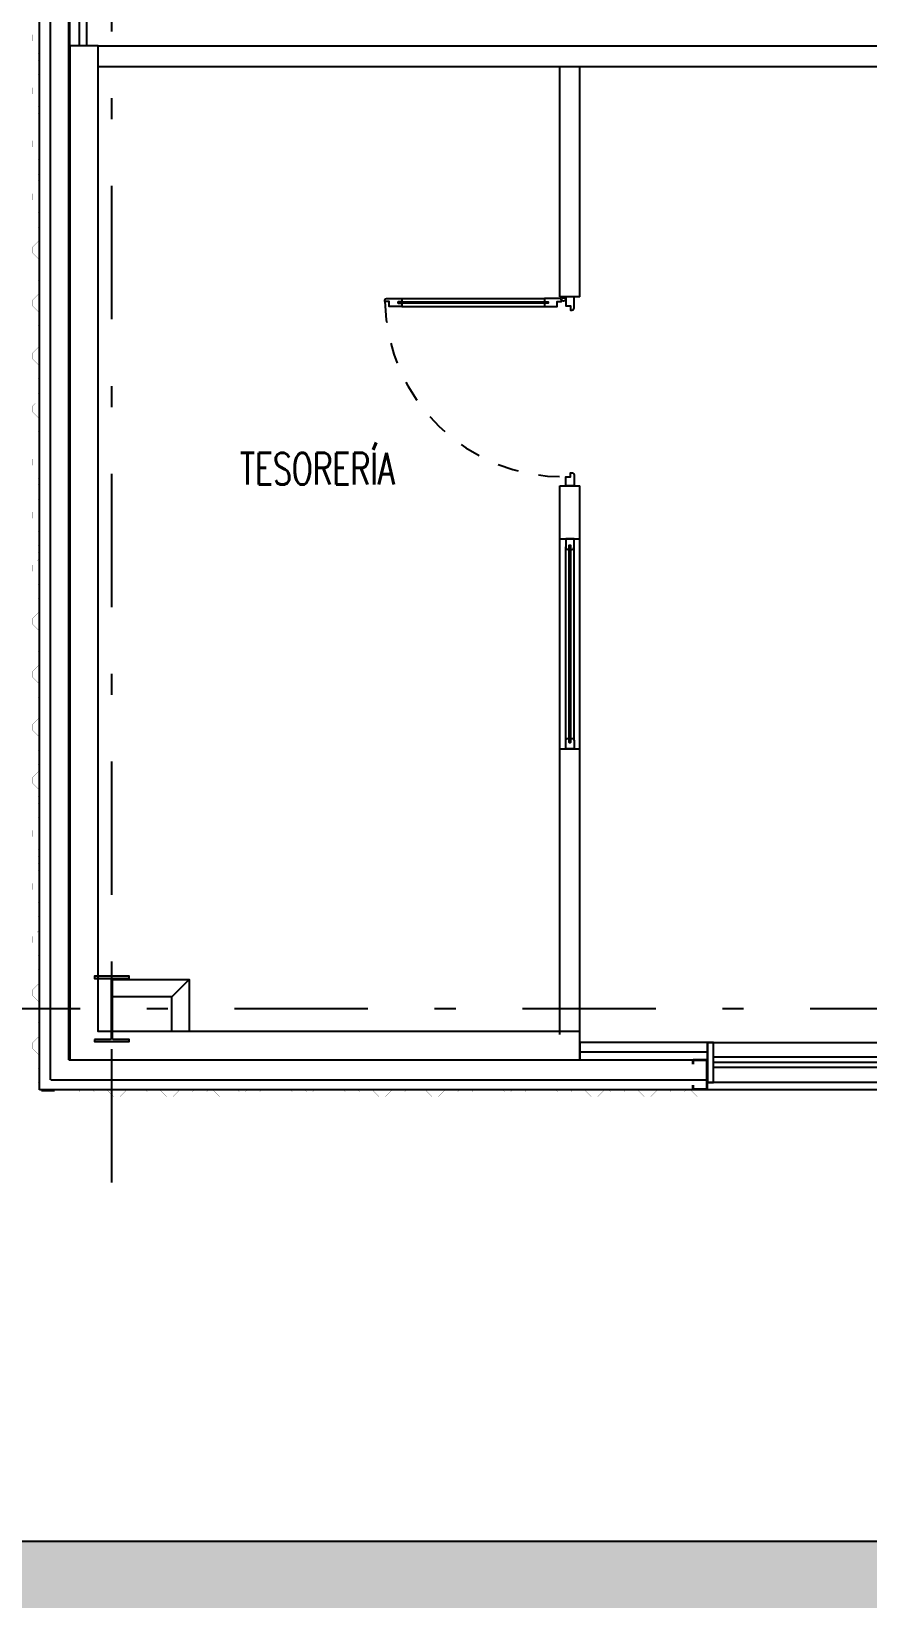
# Model space of a CAD drawing. Header units: millimetres. Extents: x -579 to 213, y -67 to 509.
# Drawn here: x -53.43 to -49.45, y -2.81 to 4.65 of the extents above; entities that cross this region are included whole.
import ezdxf
from ezdxf.enums import TextEntityAlignment as Align
from ezdxf.xclip import XClip

# ---------------------------------------------------------------- set-up
doc = ezdxf.new("R2010")
doc.units = ezdxf.units.MM
doc.header["$LTSCALE"] = 0.1
doc.linetypes.add('X REF - ANELO INST bind$0$X REF - ANELO$0$DASHDOT2', pattern=[12.7, 6.35, -3.175, 0, -3.175])
doc.linetypes.add('X REF - ANELO INST bind$0$X REF - ANELO$0$DASHED2', pattern=[0.375, 0.25, -0.125])
for name, color, linetype in [('X REF - ANELO INST bind$0$X REF - ANELO EXT$0$A-CORDONES', 8, 'Continuous'), ('X REF - ANELO INST bind$0$X REF - ANELO EXT$0$A-GRANZA', 8, 'Continuous'), ('X REF - ANELO INST bind$0$X REF - ANELO$0$A-CHAPA TRAPEZOIDAL', 8, 'Continuous'), ('X REF - ANELO INST bind$0$X REF - ANELO$0$A-LADRILLO HUECO 12', 7, 'Continuous'), ('X REF - ANELO INST bind$0$X REF - ANELO$0$A-TABIQUE PRY', 7, 'Continuous'), ('X REF - ANELO INST bind$0$X REF - ANELO$0$A-VISTAS', 8, 'Continuous'), ('X REF - ANELO INST bind$0$X REF - ANELO$0$C-ALUMINIO', 8, 'Continuous'), ('X REF - ANELO INST bind$0$X REF - ANELO$0$MET-COLUMNA METALICA', 7, 'Continuous'), ('X REF - ANELO INST bind$0$X REF - ANELO$0$MET-CORREAS DE CV', 7, 'Continuous'), ('X REF - ANELO INST bind$0$X REF - ANELO$0$MET-EJE CABRIADAS', 8, 'X REF - ANELO INST bind$0$X REF - ANELO$0$DASHDOT2'), ('X REF - ANELO INST bind$0$X REF - ANELO$0$MET-LANA VIDRIO', 8, 'Continuous'), ('X REF - ANELO INST bind$0$X REF - ANELO$0$R-NOMBRE LOCAL', 7, 'Continuous')]:
    doc.layers.add(name, color=color, linetype=linetype)
doc.styles.add('X REF - ANELO INST bind$0$X REF - ANELO$0$VAUX', font='romans.shx', dxfattribs={"width": 0.85})
doc.linetypes.add('X REF - ANELO INST bind$0$X REF - ANELO$0$REFERENCIAL CORTE TRANSVERSAL WM$0$BATTING', pattern='A,0.00254,-2.54,[134,ltypeshp.shx,S=2.54,R=0,X=-2.54,Y=0],-5.08,[134,ltypeshp.shx,S=2.54,R=180,X=2.54,Y=0],-2.54', length=10.16254)

# ---------------------------------------------------------------- blocks, each defined once
blk = doc.blocks.new('X REF - ANELO INST bind$0$X REF - ANELO$0$CMETP')
at = {"layer": 'X REF - ANELO INST bind$0$X REF - ANELO$0$MET-COLUMNA METALICA'}
blk.add_hatch(color=256, dxfattribs=at).paths.add_polyline_path([(-0.0825, 0), (-0.0825, 0.0097), (-0.0073, 0.0097, 0.414214), (-0.0029, 0.0141), (-0.0029, 0.2958, 0.414214), (-0.0073, 0.3002), (-0.0825, 0.3002), (-0.0825, 0.31), (0.0825, 0.31), (0.0825, 0.3002), (0.0073, 0.3002, 0.414214), (0.0029, 0.2958), (0.0029, 0.0141, 0.414214), (0.0073, 0.0097), (0.0825, 0.0097), (0.0825, 0)])
blk.add_lwpolyline([(0.0825, 0.3002), (0.0825, 0.31), (-0.0825, 0.31), (-0.0825, 0.3002), (-0.0073, 0.3002, -0.414214), (-0.0029, 0.2958), (-0.0029, 0.0141, -0.414214), (-0.0073, 0.0097), (-0.0825, 0.0097), (-0.0825, 0), (0.0825, 0), (0.0825, 0.0097), (0.0073, 0.0097, -0.414214), (0.0029, 0.0141), (0.0029, 0.2958, -0.414214), (0.0073, 0.3002)], format="xyb", close=True, dxfattribs=at)
blk = doc.blocks.new('X REF - ANELO INST bind$0$X REF - ANELO EXT')
at = {"layer": 'X REF - ANELO INST bind$0$X REF - ANELO EXT$0$A-GRANZA'}
h = blk.add_hatch(dxfattribs=at)
h.set_pattern_fill('AR-CONC', color=256, scale=0.005)
h.paths.add_polyline_path([(-41.9489, -3.4173), (-41.9489, -4.0173), (-42.5489, -4.0173), (-42.5489, -3.4173)])
h.paths.add_polyline_path([(-56.044, -4.0173), (-56.644, -4.0173), (-56.644, -3.4173), (-56.044, -3.4173)])
h.paths.add_polyline_path([(-53.3284, 35.8599), (-53.3284, 32.3713), (-57.0987, 32.3713), (-57.0987, 17.3824), (-55.5284, 17.3824), (-55.5284, -2.5346), (-39.9626, -2.5346), (-39.9625, -5.8465), (-58.1316, -5.8465), (-58.1316, 35.8599)])
h.paths.add_polyline_path([(-56.044, 15.4812), (-56.644, 15.4812), (-56.644, 16.0812), (-56.044, 16.0812)])
at = {"layer": 'X REF - ANELO INST bind$0$X REF - ANELO EXT$0$A-CORDONES'}
blk.add_lwpolyline([(-55.5284, 17.3824), (-55.5284, -2.5346), (-39.9626, -2.5346)], dxfattribs=at)
blk = doc.blocks.new('X REF - ANELO INST bind$0$X REF - ANELO$0$N Local')
at = {"layer": 'X REF - ANELO INST bind$0$X REF - ANELO$0$R-NOMBRE LOCAL', "lineweight": 0, "style": 'X REF - ANELO INST bind$0$X REF - ANELO$0$VAUX', "width": 0.85}
for p in [(6337.5718, -934.4549), (6337.5718, -934.7149)]:
    blk.add_attdef('NOMBRE', text='', height=0.1823, dxfattribs=at).set_placement(p, align=Align.CENTER)
blk = doc.blocks.new('X REF - ANELO INST bind$0$X REF - ANELO$0$carp alum 060 1')
at = {"layer": 'X REF - ANELO INST bind$0$X REF - ANELO$0$C-ALUMINIO'}
for points in [[(0, 0), (-0.19, 0), (-0.19, -1), (0, -1)], [(-0.19, 0), (0, 0), (0, -0.03), (-0.19, -0.03)]]:
    blk.add_lwpolyline(points, close=True, dxfattribs=at)
for points in [[(-0.19, -0.03), (-0.19, 0)], [(-0.12, -0.03), (-0.12, -0.97)], [(-0.095, -0.03), (-0.095, -0.97)], [(-0.07, -0.03), (-0.07, -0.97)]]:
    blk.add_lwpolyline(points, dxfattribs=at)
at = {"layer": 'X REF - ANELO INST bind$0$X REF - ANELO$0$C-ALUMINIO', "elevation": 0.0129}
blk.add_lwpolyline([(-0.19, -0.97), (0, -0.97), (0, -1), (-0.19, -1)], close=True, dxfattribs=at)
blk = doc.blocks.new('X REF - ANELO INST bind$0$X REF - ANELO$0$PA 0.90')
at = {"layer": 'X REF - ANELO INST bind$0$X REF - ANELO$0$C-ALUMINIO', "color": 8}
for p, q in [((-51.6647, 3.3823), (-50.9852, 3.3823)), ((-51.6647, 3.3443), (-50.9852, 3.3443))]:
    blk.add_line(p, q, dxfattribs=at)
at = {"layer": 'X REF - ANELO INST bind$0$X REF - ANELO$0$C-ALUMINIO'}
for points in [[(-51.7247, 3.3673), (-51.7447, 3.3673), (-51.7447, 3.3745, -0.387306), (-51.7376, 3.3823), (-51.6647, 3.3823), (-51.6647, 3.3663), (-51.6822, 3.3663), (-51.6822, 3.3603), (-51.6647, 3.3603), (-51.6647, 3.3443), (-51.7247, 3.3443), (-51.7247, 3.3673), (-51.7447, 3.3673)], [(-50.9252, 3.3673), (-50.9052, 3.3673), (-50.9052, 3.3745, 0.387306), (-50.9123, 3.3823), (-50.9852, 3.3823), (-50.9852, 3.3663), (-50.9677, 3.3663), (-50.9677, 3.3603), (-50.9852, 3.3603), (-50.9852, 3.3443), (-50.9252, 3.3443), (-50.9252, 3.3673), (-50.9052, 3.3673)], [(-50.8847, 3.3899), (-50.8847, 3.3468, 0.502809), (-50.8847, 3.3468), (-50.8847, 3.3468), (-50.8847, 3.3468), (-50.8617, 3.3468), (-50.8617, 3.3271), (-50.8551, 3.3271, 0.418366), (-50.8447, 3.3376), (-50.8447, 3.3899), (-50.8847, 3.3899)], [(-50.8847, 2.4899), (-50.8847, 2.533, -0.502809), (-50.8847, 2.533), (-50.8847, 2.533), (-50.8847, 2.533), (-50.8617, 2.533), (-50.8617, 2.5526), (-50.8551, 2.5526, -0.418366), (-50.8447, 2.5422), (-50.8447, 2.4899), (-50.8847, 2.4899)]]:
    blk.add_lwpolyline(points, format="xyb", dxfattribs=at)
blk.add_lwpolyline([(-51.6822, 3.3603), (-51.6822, 3.3663), (-50.9677, 3.3663), (-50.9677, 3.3603)], close=True, dxfattribs=at)
blk.add_circle((-50.8947, 3.3773, 0.0003), 0.00857, dxfattribs=at)
at = {"layer": 'X REF - ANELO INST bind$0$X REF - ANELO$0$C-ALUMINIO', "color": 8, "linetype": 'X REF - ANELO INST bind$0$X REF - ANELO$0$DASHED2'}
blk.add_arc((-50.8946, 3.3831, -0.0003), 0.8502, 181.06381, 270.66924, dxfattribs=at)
blk = doc.blocks.new('X REF - ANELO INST bind$0$X REF - ANELO')
at = {"layer": 'X REF - ANELO INST bind$0$X REF - ANELO$0$A-CHAPA TRAPEZOIDAL'}
for points in [[(-53.3922, 4.1611, 0.0006, 0.0006, 0), (-53.3922, 4.1911, 0.0006, 0.0006, 0), (-53.3962, 4.1951, 0.0006, 0.0006, 0), (-53.3962, 4.2257, 0.0006, 0.0006, 0), (-53.3922, 4.2297, 0.0006, 0.0006, 0), (-53.3922, 4.2597, 0.0006, 0.0006, 0), (-53.3962, 4.2637, 0.0006, 0.0006, 0), (-53.3962, 4.2937, 0.0006, 0.0006, 0), (-53.3922, 4.2977, 0.0006, 0.0006, 0), (-53.3922, 4.3277, 0.0006, 0.0006, 0), (-53.4205, 4.356, 0.0006, 0.0006, 0), (-53.4205, 4.386, 0.0006, 0.0006, 0), (-53.3922, 4.4142, 0.0006, 0.0006, 0), (-53.3922, 4.4442, 0.0006, 0.0006, 0), (-53.3962, 4.4482, 0.0006, 0.0006, 0), (-53.3962, 4.4782, 0.0006, 0.0006, 0), (-53.3922, 4.4822, 0.0006, 0.0006, 0), (-53.3922, 4.5122, 0.0006, 0.0006, 0), (-53.3962, 4.5162, 0.0006, 0.0006, 0), (-53.3962, 4.5462, 0.0006, 0.0006, 0), (-53.3922, 4.5502, 0.0006, 0.0006, 0), (-53.3922, 4.5802, 0.0006, 0.0006, 0), (-53.4205, 4.6085, 0.0006, 0.0006, 0), (-53.4205, 4.6385, 0.0006, 0.0006, 0), (-53.3922, 4.6668, 0.0006, 0.0006, 0)], [(-53.3922, 2.6457, 0.0006, 0.0006, 0), (-53.3922, 2.6757, 0.0006, 0.0006, 0), (-53.3962, 2.6797, 0.0006, 0.0006, 0), (-53.3962, 2.7103, 0.0006, 0.0006, 0), (-53.3922, 2.7143, 0.0006, 0.0006, 0), (-53.3922, 2.7443, 0.0006, 0.0006, 0), (-53.3962, 2.7483, 0.0006, 0.0006, 0), (-53.3962, 2.7783, 0.0006, 0.0006, 0), (-53.3922, 2.7823, 0.0006, 0.0006, 0), (-53.3922, 2.8123, 0.0006, 0.0006, 0), (-53.4205, 2.8406, 0.0006, 0.0006, 0), (-53.4205, 2.8706, 0.0006, 0.0006, 0), (-53.3922, 2.8988, 0.0006, 0.0006, 0), (-53.3922, 2.9288, 0.0006, 0.0006, 0), (-53.3962, 2.9328, 0.0006, 0.0006, 0), (-53.3962, 2.9628, 0.0006, 0.0006, 0), (-53.3922, 2.9668, 0.0006, 0.0006, 0), (-53.3922, 2.9968, 0.0006, 0.0006, 0), (-53.3962, 3.0008, 0.0006, 0.0006, 0), (-53.3962, 3.0308, 0.0006, 0.0006, 0), (-53.3922, 3.0348, 0.0006, 0.0006, 0), (-53.3922, 3.0648, 0.0006, 0.0006, 0), (-53.4205, 3.0931, 0.0006, 0.0006, 0), (-53.4205, 3.1231, 0.0006, 0.0006, 0), (-53.3922, 3.1514, 0.0006, 0.0006, 0), (-53.3922, 3.1814, 0.0006, 0.0006, 0), (-53.3962, 3.1854, 0.0006, 0.0006, 0), (-53.3962, 3.2154, 0.0006, 0.0006, 0), (-53.3922, 3.2194, 0.0006, 0.0006, 0), (-53.3922, 3.2494, 0.0006, 0.0006, 0), (-53.3962, 3.2534, 0.0006, 0.0006, 0), (-53.3962, 3.2834, 0.0006, 0.0006, 0), (-53.3922, 3.2874, 0.0006, 0.0006, 0), (-53.3922, 3.3174, 0.0006, 0.0006, 0), (-53.4205, 3.3457, 0.0006, 0.0006, 0), (-53.4205, 3.3757, 0.0006, 0.0006, 0), (-53.3922, 3.404, 0.0006, 0.0006, 0), (-53.3922, 3.434, 0.0006, 0.0006, 0), (-53.3962, 3.438, 0.0006, 0.0006, 0), (-53.3962, 3.468, 0.0006, 0.0006, 0), (-53.3922, 3.472, 0.0006, 0.0006, 0), (-53.3922, 3.502, 0.0006, 0.0006, 0), (-53.3962, 3.506, 0.0006, 0.0006, 0), (-53.3962, 3.536, 0.0006, 0.0006, 0), (-53.3922, 3.54, 0.0006, 0.0006, 0), (-53.3922, 3.57, 0.0006, 0.0006, 0), (-53.4205, 3.5983, 0.0006, 0.0006, 0), (-53.4205, 3.6283, 0.0006, 0.0006, 0), (-53.3922, 3.6565, 0.0006, 0.0006, 0), (-53.3922, 3.6865, 0.0006, 0.0006, 0), (-53.3962, 3.6905, 0.0006, 0.0006, 0), (-53.3962, 3.7205, 0.0006, 0.0006, 0), (-53.3922, 3.7245, 0.0006, 0.0006, 0), (-53.3922, 3.7545, 0.0006, 0.0006, 0), (-53.3962, 3.7585, 0.0006, 0.0006, 0), (-53.3962, 3.7885, 0.0006, 0.0006, 0), (-53.3922, 3.7925, 0.0006, 0.0006, 0), (-53.3922, 3.8225, 0.0006, 0.0006, 0), (-53.4205, 3.8508, 0.0006, 0.0006, 0), (-53.4205, 3.8808, 0.0006, 0.0006, 0), (-53.3922, 3.9091, 0.0006, 0.0006, 0), (-53.3922, 3.9391, 0.0006, 0.0006, 0), (-53.3962, 3.9431, 0.0006, 0.0006, 0), (-53.3962, 3.9731, 0.0006, 0.0006, 0), (-53.3922, 3.9771, 0.0006, 0.0006, 0), (-53.3922, 4.0071, 0.0006, 0.0006, 0), (-53.3962, 4.0111, 0.0006, 0.0006, 0), (-53.3962, 4.0411, 0.0006, 0.0006, 0), (-53.3922, 4.0451, 0.0006, 0.0006, 0), (-53.3922, 4.0751, 0.0006, 0.0006, 0), (-53.4205, 4.1034, 0.0006, 0.0006, 0), (-53.4205, 4.1334, 0.0006, 0.0006, 0), (-53.3922, 4.1617, 0, 0, 0)], [(-53.3922, 1.1303, 0.0006, 0.0006, 0), (-53.3922, 1.1603, 0.0006, 0.0006, 0), (-53.3962, 1.1643, 0.0006, 0.0006, 0), (-53.3962, 1.1949, 0.0006, 0.0006, 0), (-53.3922, 1.1989, 0.0006, 0.0006, 0), (-53.3922, 1.2289, 0.0006, 0.0006, 0), (-53.3962, 1.2329, 0.0006, 0.0006, 0), (-53.3962, 1.2629, 0.0006, 0.0006, 0), (-53.3922, 1.2669, 0.0006, 0.0006, 0), (-53.3922, 1.2969, 0.0006, 0.0006, 0), (-53.4205, 1.3251, 0.0006, 0.0006, 0), (-53.4205, 1.3551, 0.0006, 0.0006, 0), (-53.3922, 1.3834, 0.0006, 0.0006, 0), (-53.3922, 1.4134, 0.0006, 0.0006, 0), (-53.3962, 1.4174, 0.0006, 0.0006, 0), (-53.3962, 1.4474, 0.0006, 0.0006, 0), (-53.3922, 1.4514, 0.0006, 0.0006, 0), (-53.3922, 1.4814, 0.0006, 0.0006, 0), (-53.3962, 1.4854, 0.0006, 0.0006, 0), (-53.3962, 1.5154, 0.0006, 0.0006, 0), (-53.3922, 1.5194, 0.0006, 0.0006, 0), (-53.3922, 1.5494, 0.0006, 0.0006, 0), (-53.4205, 1.5777, 0.0006, 0.0006, 0), (-53.4205, 1.6077, 0.0006, 0.0006, 0), (-53.3922, 1.636, 0.0006, 0.0006, 0), (-53.3922, 1.666, 0.0006, 0.0006, 0), (-53.3962, 1.67, 0.0006, 0.0006, 0), (-53.3962, 1.7, 0.0006, 0.0006, 0), (-53.3922, 1.704, 0.0006, 0.0006, 0), (-53.3922, 1.734, 0.0006, 0.0006, 0), (-53.3962, 1.738, 0.0006, 0.0006, 0), (-53.3962, 1.768, 0.0006, 0.0006, 0), (-53.3922, 1.772, 0.0006, 0.0006, 0), (-53.3922, 1.802, 0.0006, 0.0006, 0), (-53.4205, 1.8303, 0.0006, 0.0006, 0), (-53.4205, 1.8603, 0.0006, 0.0006, 0), (-53.3922, 1.8886, 0.0006, 0.0006, 0), (-53.3922, 1.9186, 0.0006, 0.0006, 0), (-53.3962, 1.9226, 0.0006, 0.0006, 0), (-53.3962, 1.9526, 0.0006, 0.0006, 0), (-53.3922, 1.9566, 0.0006, 0.0006, 0), (-53.3922, 1.9866, 0.0006, 0.0006, 0), (-53.3962, 1.9906, 0.0006, 0.0006, 0), (-53.3962, 2.0206, 0.0006, 0.0006, 0), (-53.3922, 2.0246, 0.0006, 0.0006, 0), (-53.3922, 2.0546, 0.0006, 0.0006, 0), (-53.4205, 2.0828, 0.0006, 0.0006, 0), (-53.4205, 2.1128, 0.0006, 0.0006, 0), (-53.3922, 2.1411, 0.0006, 0.0006, 0), (-53.3922, 2.1711, 0.0006, 0.0006, 0), (-53.3962, 2.1751, 0.0006, 0.0006, 0), (-53.3962, 2.2051, 0.0006, 0.0006, 0), (-53.3922, 2.2091, 0.0006, 0.0006, 0), (-53.3922, 2.2391, 0.0006, 0.0006, 0), (-53.3962, 2.2431, 0.0006, 0.0006, 0), (-53.3962, 2.2731, 0.0006, 0.0006, 0), (-53.3922, 2.2771, 0.0006, 0.0006, 0), (-53.3922, 2.3071, 0.0006, 0.0006, 0), (-53.4205, 2.3354, 0.0006, 0.0006, 0), (-53.4205, 2.3654, 0.0006, 0.0006, 0), (-53.3922, 2.3937, 0.0006, 0.0006, 0), (-53.3922, 2.4237, 0.0006, 0.0006, 0), (-53.3962, 2.4277, 0.0006, 0.0006, 0), (-53.3962, 2.4577, 0.0006, 0.0006, 0), (-53.3922, 2.4617, 0.0006, 0.0006, 0), (-53.3922, 2.4917, 0.0006, 0.0006, 0), (-53.3962, 2.4957, 0.0006, 0.0006, 0), (-53.3962, 2.5257, 0.0006, 0.0006, 0), (-53.3922, 2.5297, 0.0006, 0.0006, 0), (-53.3922, 2.5597, 0.0006, 0.0006, 0), (-53.4205, 2.588, 0.0006, 0.0006, 0), (-53.4205, 2.618, 0.0006, 0.0006, 0), (-53.3922, 2.6463, 0, 0, 0)], [(-53.3922, -0.3851, 0.0006, 0.0006, 0), (-53.3922, -0.3551, 0.0006, 0.0006, 0), (-53.3962, -0.3511, 0.0006, 0.0006, 0), (-53.3962, -0.3206, 0.0006, 0.0006, 0), (-53.3922, -0.3166, 0.0006, 0.0006, 0), (-53.3922, -0.2866, 0.0006, 0.0006, 0), (-53.3962, -0.2826, 0.0006, 0.0006, 0), (-53.3962, -0.2526, 0.0006, 0.0006, 0), (-53.3922, -0.2486, 0.0006, 0.0006, 0), (-53.3922, -0.2186, 0.0006, 0.0006, 0), (-53.4205, -0.1903, 0.0006, 0.0006, 0), (-53.4205, -0.1603, 0.0006, 0.0006, 0), (-53.3922, -0.132, 0.0006, 0.0006, 0), (-53.3922, -0.102, 0.0006, 0.0006, 0), (-53.3962, -0.098, 0.0006, 0.0006, 0), (-53.3962, -0.068, 0.0006, 0.0006, 0), (-53.3922, -0.064, 0.0006, 0.0006, 0), (-53.3922, -0.034, 0.0006, 0.0006, 0), (-53.3962, -0.03, 0.0006, 0.0006, 0), (-53.3962, 0, 0.0006, 0.0006, 0), (-53.3922, 0.004, 0.0006, 0.0006, 0), (-53.3922, 0.034, 0.0006, 0.0006, 0), (-53.4205, 0.0623, 0.0006, 0.0006, 0), (-53.4205, 0.0923, 0.0006, 0.0006, 0), (-53.3922, 0.1206, 0.0006, 0.0006, 0), (-53.3922, 0.1506, 0.0006, 0.0006, 0), (-53.3962, 0.1546, 0.0006, 0.0006, 0), (-53.3962, 0.1846, 0.0006, 0.0006, 0), (-53.3922, 0.1886, 0.0006, 0.0006, 0), (-53.3922, 0.2186, 0.0006, 0.0006, 0), (-53.3962, 0.2226, 0.0006, 0.0006, 0), (-53.3962, 0.2526, 0.0006, 0.0006, 0), (-53.3922, 0.2566, 0.0006, 0.0006, 0), (-53.3922, 0.2866, 0.0006, 0.0006, 0), (-53.4205, 0.3149, 0.0006, 0.0006, 0), (-53.4205, 0.3449, 0.0006, 0.0006, 0), (-53.3922, 0.3731, 0.0006, 0.0006, 0), (-53.3922, 0.4031, 0.0006, 0.0006, 0), (-53.3962, 0.4071, 0.0006, 0.0006, 0), (-53.3962, 0.4371, 0.0006, 0.0006, 0), (-53.3922, 0.4411, 0.0006, 0.0006, 0), (-53.3922, 0.4711, 0.0006, 0.0006, 0), (-53.3962, 0.4751, 0.0006, 0.0006, 0), (-53.3962, 0.5051, 0.0006, 0.0006, 0), (-53.3922, 0.5091, 0.0006, 0.0006, 0), (-53.3922, 0.5391, 0.0006, 0.0006, 0), (-53.4205, 0.5674, 0.0006, 0.0006, 0), (-53.4205, 0.5974, 0.0006, 0.0006, 0), (-53.3922, 0.6257, 0.0006, 0.0006, 0), (-53.3922, 0.6557, 0.0006, 0.0006, 0), (-53.3962, 0.6597, 0.0006, 0.0006, 0), (-53.3962, 0.6897, 0.0006, 0.0006, 0), (-53.3922, 0.6937, 0.0006, 0.0006, 0), (-53.3922, 0.7237, 0.0006, 0.0006, 0), (-53.3962, 0.7277, 0.0006, 0.0006, 0), (-53.3962, 0.7577, 0.0006, 0.0006, 0), (-53.3922, 0.7617, 0.0006, 0.0006, 0), (-53.3922, 0.7917, 0.0006, 0.0006, 0), (-53.4205, 0.82, 0.0006, 0.0006, 0), (-53.4205, 0.85, 0.0006, 0.0006, 0), (-53.3922, 0.8783, 0.0006, 0.0006, 0), (-53.3922, 0.9083, 0.0006, 0.0006, 0), (-53.3962, 0.9123, 0.0006, 0.0006, 0), (-53.3962, 0.9423, 0.0006, 0.0006, 0), (-53.3922, 0.9463, 0.0006, 0.0006, 0), (-53.3922, 0.9763, 0.0006, 0.0006, 0), (-53.3962, 0.9803, 0.0006, 0.0006, 0), (-53.3962, 1.0103, 0.0006, 0.0006, 0), (-53.3922, 1.0143, 0.0006, 0.0006, 0), (-53.3922, 1.0443, 0.0006, 0.0006, 0), (-53.4205, 1.0726, 0.0006, 0.0006, 0), (-53.4205, 1.1026, 0.0006, 0.0006, 0), (-53.3922, 1.1309, 0, 0, 0)], [(-52.4218, -0.3939, 0.0006, 0.0006, 0), (-52.4385, -0.3939, 0.0006, 0.0006, 0), (-52.4425, -0.3899, 0.0006, 0.0006, 0), (-52.4725, -0.3899, 0.0006, 0.0006, 0), (-52.5008, -0.4182, 0.0006, 0.0006, 0), (-52.5308, -0.4182, 0.0006, 0.0006, 0), (-52.5591, -0.3899, 0.0006, 0.0006, 0), (-52.5891, -0.3899, 0.0006, 0.0006, 0), (-52.5931, -0.3939, 0.0006, 0.0006, 0), (-52.6231, -0.3939, 0.0006, 0.0006, 0), (-52.6271, -0.3899, 0.0006, 0.0006, 0), (-52.6571, -0.3899, 0.0006, 0.0006, 0), (-52.6611, -0.3939, 0.0006, 0.0006, 0), (-52.6911, -0.3939, 0.0006, 0.0006, 0), (-52.6951, -0.3899, 0.0006, 0.0006, 0), (-52.7251, -0.3899, 0.0006, 0.0006, 0), (-52.7534, -0.4182, 0.0006, 0.0006, 0), (-52.7834, -0.4182, 0.0006, 0.0006, 0), (-52.8117, -0.3899, 0.0006, 0.0006, 0), (-52.8417, -0.3899, 0.0006, 0.0006, 0), (-52.8457, -0.3939, 0.0006, 0.0006, 0), (-52.8757, -0.3939, 0.0006, 0.0006, 0), (-52.8797, -0.3899, 0.0006, 0.0006, 0), (-52.9097, -0.3899, 0.0006, 0.0006, 0), (-52.9137, -0.3939, 0.0006, 0.0006, 0), (-52.9437, -0.3939, 0.0006, 0.0006, 0), (-52.9477, -0.3899, 0.0006, 0.0006, 0), (-52.9777, -0.3899, 0.0006, 0.0006, 0), (-53.006, -0.4182, 0.0006, 0.0006, 0), (-53.036, -0.4182, 0.0006, 0.0006, 0), (-53.0642, -0.3899, 0.0006, 0.0006, 0), (-53.0942, -0.3899, 0.0006, 0.0006, 0), (-53.0982, -0.3939, 0.0006, 0.0006, 0), (-53.1282, -0.3939, 0.0006, 0.0006, 0), (-53.1322, -0.3899, 0.0006, 0.0006, 0), (-53.1622, -0.3899, 0.0006, 0.0006, 0), (-53.1662, -0.3939, 0.0006, 0.0006, 0), (-53.1962, -0.3939, 0.0006, 0.0006, 0), (-53.2002, -0.3899, 0.0006, 0.0006, 0), (-53.2302, -0.3899, 0.0006, 0.0006, 0), (-53.2585, -0.4182, 0.0006, 0.0006, 0), (-53.2885, -0.4182, 0.0006, 0.0006, 0), (-53.3168, -0.3899, 0.0006, 0.0006, 0), (-53.3922, -0.3899, 0, 0, 0)], [(-51.6641, -0.3939, 0.0006, 0.0006, 0), (-51.6808, -0.3939, 0.0006, 0.0006, 0), (-51.6848, -0.3899, 0.0006, 0.0006, 0), (-51.7148, -0.3899, 0.0006, 0.0006, 0), (-51.7431, -0.4182, 0.0006, 0.0006, 0), (-51.7731, -0.4182, 0.0006, 0.0006, 0), (-51.8014, -0.3899, 0.0006, 0.0006, 0), (-51.8314, -0.3899, 0.0006, 0.0006, 0), (-51.8354, -0.3939, 0.0006, 0.0006, 0), (-51.8654, -0.3939, 0.0006, 0.0006, 0), (-51.8694, -0.3899, 0.0006, 0.0006, 0), (-51.8994, -0.3899, 0.0006, 0.0006, 0), (-51.9034, -0.3939, 0.0006, 0.0006, 0), (-51.9334, -0.3939, 0.0006, 0.0006, 0), (-51.9374, -0.3899, 0.0006, 0.0006, 0), (-51.9674, -0.3899, 0.0006, 0.0006, 0), (-51.9957, -0.4182, 0.0006, 0.0006, 0), (-52.0257, -0.4182, 0.0006, 0.0006, 0), (-52.054, -0.3899, 0.0006, 0.0006, 0), (-52.084, -0.3899, 0.0006, 0.0006, 0), (-52.088, -0.3939, 0.0006, 0.0006, 0), (-52.118, -0.3939, 0.0006, 0.0006, 0), (-52.122, -0.3899, 0.0006, 0.0006, 0), (-52.152, -0.3899, 0.0006, 0.0006, 0), (-52.156, -0.3939, 0.0006, 0.0006, 0), (-52.186, -0.3939, 0.0006, 0.0006, 0), (-52.19, -0.3899, 0.0006, 0.0006, 0), (-52.22, -0.3899, 0.0006, 0.0006, 0), (-52.2483, -0.4182, 0.0006, 0.0006, 0), (-52.2783, -0.4182, 0.0006, 0.0006, 0), (-52.3065, -0.3899, 0.0006, 0.0006, 0), (-52.3365, -0.3899, 0.0006, 0.0006, 0), (-52.3405, -0.3939, 0.0006, 0.0006, 0), (-52.3705, -0.3939, 0.0006, 0.0006, 0), (-52.3745, -0.3899, 0.0006, 0.0006, 0), (-52.4045, -0.3899, 0.0006, 0.0006, 0), (-52.4085, -0.3939, 0.0006, 0.0006, 0), (-52.4385, -0.3939, 0.0006, 0.0006, 0), (-52.4425, -0.3899, 0.0006, 0.0006, 0), (-52.4725, -0.3899, 0.0006, 0.0006, 0), (-52.5008, -0.4182, 0.0006, 0.0006, 0), (-52.5308, -0.4182, 0.0006, 0.0006, 0), (-52.5591, -0.3899, 0.0006, 0.0006, 0), (-52.6345, -0.3899, 0, 0, 0)], [(-50.9064, -0.3939, 0.0006, 0.0006, 0), (-50.9231, -0.3939, 0.0006, 0.0006, 0), (-50.9271, -0.3899, 0.0006, 0.0006, 0), (-50.9571, -0.3899, 0.0006, 0.0006, 0), (-50.9854, -0.4182, 0.0006, 0.0006, 0), (-51.0154, -0.4182, 0.0006, 0.0006, 0), (-51.0437, -0.3899, 0.0006, 0.0006, 0), (-51.0737, -0.3899, 0.0006, 0.0006, 0), (-51.0777, -0.3939, 0.0006, 0.0006, 0), (-51.1077, -0.3939, 0.0006, 0.0006, 0), (-51.1117, -0.3899, 0.0006, 0.0006, 0), (-51.1417, -0.3899, 0.0006, 0.0006, 0), (-51.1457, -0.3939, 0.0006, 0.0006, 0), (-51.1757, -0.3939, 0.0006, 0.0006, 0), (-51.1797, -0.3899, 0.0006, 0.0006, 0), (-51.2097, -0.3899, 0.0006, 0.0006, 0), (-51.238, -0.4182, 0.0006, 0.0006, 0), (-51.268, -0.4182, 0.0006, 0.0006, 0), (-51.2963, -0.3899, 0.0006, 0.0006, 0), (-51.3263, -0.3899, 0.0006, 0.0006, 0), (-51.3303, -0.3939, 0.0006, 0.0006, 0), (-51.3603, -0.3939, 0.0006, 0.0006, 0), (-51.3643, -0.3899, 0.0006, 0.0006, 0), (-51.3943, -0.3899, 0.0006, 0.0006, 0), (-51.3983, -0.3939, 0.0006, 0.0006, 0), (-51.4283, -0.3939, 0.0006, 0.0006, 0), (-51.4323, -0.3899, 0.0006, 0.0006, 0), (-51.4623, -0.3899, 0.0006, 0.0006, 0), (-51.4906, -0.4182, 0.0006, 0.0006, 0), (-51.5206, -0.4182, 0.0006, 0.0006, 0), (-51.5488, -0.3899, 0.0006, 0.0006, 0), (-51.5788, -0.3899, 0.0006, 0.0006, 0), (-51.5828, -0.3939, 0.0006, 0.0006, 0), (-51.6128, -0.3939, 0.0006, 0.0006, 0), (-51.6168, -0.3899, 0.0006, 0.0006, 0), (-51.6468, -0.3899, 0.0006, 0.0006, 0), (-51.6508, -0.3939, 0.0006, 0.0006, 0), (-51.6808, -0.3939, 0.0006, 0.0006, 0), (-51.6848, -0.3899, 0.0006, 0.0006, 0), (-51.7148, -0.3899, 0.0006, 0.0006, 0), (-51.7431, -0.4182, 0.0006, 0.0006, 0), (-51.7731, -0.4182, 0.0006, 0.0006, 0), (-51.8014, -0.3899, 0.0006, 0.0006, 0), (-51.8768, -0.3899, 0, 0, 0)], [(-50.2105, -0.401, 0.0006, 0.0006, 0), (-50.2277, -0.4182, 0.0006, 0.0006, 0), (-50.2577, -0.4182, 0.0006, 0.0006, 0), (-50.286, -0.3899, 0.0006, 0.0006, 0), (-50.316, -0.3899, 0.0006, 0.0006, 0), (-50.32, -0.3939, 0.0006, 0.0006, 0), (-50.35, -0.3939, 0.0006, 0.0006, 0), (-50.354, -0.3899, 0.0006, 0.0006, 0), (-50.384, -0.3899, 0.0006, 0.0006, 0), (-50.388, -0.3939, 0.0006, 0.0006, 0), (-50.418, -0.3939, 0.0006, 0.0006, 0), (-50.422, -0.3899, 0.0006, 0.0006, 0), (-50.452, -0.3899, 0.0006, 0.0006, 0), (-50.4803, -0.4182, 0.0006, 0.0006, 0), (-50.5103, -0.4182, 0.0006, 0.0006, 0), (-50.5386, -0.3899, 0.0006, 0.0006, 0), (-50.5686, -0.3899, 0.0006, 0.0006, 0), (-50.5726, -0.3939, 0.0006, 0.0006, 0), (-50.6026, -0.3939, 0.0006, 0.0006, 0), (-50.6066, -0.3899, 0.0006, 0.0006, 0), (-50.6366, -0.3899, 0.0006, 0.0006, 0), (-50.6406, -0.3939, 0.0006, 0.0006, 0), (-50.6706, -0.3939, 0.0006, 0.0006, 0), (-50.6746, -0.3899, 0.0006, 0.0006, 0), (-50.7046, -0.3899, 0.0006, 0.0006, 0), (-50.7328, -0.4182, 0.0006, 0.0006, 0), (-50.7628, -0.4182, 0.0006, 0.0006, 0), (-50.7911, -0.3899, 0.0006, 0.0006, 0), (-50.8211, -0.3899, 0.0006, 0.0006, 0), (-50.8251, -0.3939, 0.0006, 0.0006, 0), (-50.8551, -0.3939, 0.0006, 0.0006, 0), (-50.8591, -0.3899, 0.0006, 0.0006, 0), (-50.8891, -0.3899, 0.0006, 0.0006, 0), (-50.8931, -0.3939, 0.0006, 0.0006, 0), (-50.9231, -0.3939, 0.0006, 0.0006, 0), (-50.9271, -0.3899, 0.0006, 0.0006, 0), (-50.9571, -0.3899, 0.0006, 0.0006, 0), (-50.9854, -0.4182, 0.0006, 0.0006, 0), (-51.0154, -0.4182, 0.0006, 0.0006, 0), (-51.0437, -0.3899, 0.0006, 0.0006, 0), (-51.1191, -0.3899, 0, 0, 0)], [(-50.2105, -0.401, 0.0006, 0.0006, 0), (-50.2277, -0.4182, 0.0006, 0.0006, 0), (-50.2577, -0.4182, 0.0006, 0.0006, 0), (-50.286, -0.3899, 0, 0, 0)]]:
    blk.add_lwpolyline(points, format="xyseb", dxfattribs=at)
blk.add_lwpolyline([(-53.3168, -0.3899), (-53.3784, -0.3899)], dxfattribs=at)
at = {"layer": 'X REF - ANELO INST bind$0$X REF - ANELO$0$A-LADRILLO HUECO 12'}
blk.add_line((-50.8172, -0.2424), (-50.8172, -0.1074), dxfattribs=at)
blk.add_lwpolyline([(-50.8172, -0.1074), (-53.11, -0.1074), (-53.11, 4.5849), (-53.245, 4.5849), (-53.245, -0.2424), (-50.8172, -0.2424)], dxfattribs=at)
at = {"layer": 'X REF - ANELO INST bind$0$X REF - ANELO$0$A-TABIQUE PRY'}
for p, q in [((-50.9122, 3.3899), (-50.9122, 4.4849)), ((-50.8172, 3.3899), (-50.8172, 4.4849)), ((-50.8172, 3.3899), (-50.9122, 3.3899)), ((-50.9122, 2.4899), (-50.8172, 2.4899)), ((-50.9122, 2.2377), (-50.9122, 2.4899)), ((-50.8172, 2.2377), (-50.8172, 2.4899)), ((-50.9122, 2.2377), (-50.8172, 2.2377)), ((-50.9122, -0.1224), (-50.9122, 1.2377)), ((-50.9122, 1.2377), (-50.8172, 1.2377)), ((-50.8172, -0.1224), (-50.8172, 1.2377))]:
    blk.add_line(p, q, dxfattribs=at)
at = {"layer": 'X REF - ANELO INST bind$0$X REF - ANELO$0$A-TABIQUE PRY', "ltscale": 5}
for points in [[(-53.165, 14.5609), (-53.165, 4.5849), (-53.245, 4.5849), (-53.245, 14.5609)], [(-53.0411, 0.1396), (-52.6765, 0.1396), (-52.759, 0.0571), (-53.0411, 0.0571)], [(-52.759, -0.1074), (-52.759, 0.0571), (-52.6765, 0.1396), (-52.6765, -0.1074)], [(-52.759, -0.1074), (-52.759, 0.0571)]]:
    blk.add_lwpolyline(points, dxfattribs=at)
blk.add_lwpolyline([(-53.11, 4.5849), (-49.0214, 4.5849), (-49.0214, 4.4849), (-53.11, 4.4849)], close=True, dxfattribs=at)
at = {"layer": 'X REF - ANELO INST bind$0$X REF - ANELO$0$A-TABIQUE PRY'}
blk.add_lwpolyline([(-50.8172, -0.2424), (-50.2105, -0.2424), (-50.2105, -0.1599), (-50.8172, -0.1599)], close=True, dxfattribs=at)
at = {"layer": 'X REF - ANELO INST bind$0$X REF - ANELO$0$A-VISTAS'}
for p, q in [((-53.1984, 4.5849), (-53.1984, 10.127)), ((-50.8172, -0.2051), (-50.2105, -0.2051))]:
    blk.add_line(p, q, dxfattribs=at)
at = {"layer": 'X REF - ANELO INST bind$0$X REF - ANELO$0$C-ALUMINIO', "color": 8}
for p, q in [((-50.9122, 1.2377), (-50.9122, 2.2377)), ((-50.8847, 1.2755), (-50.8847, 2.1998)), ((-50.8447, 1.2772), (-50.8447, 2.1981)), ((-50.8172, 1.2377), (-50.8172, 2.2377))]:
    blk.add_line(p, q, dxfattribs=at)
at = {"layer": 'X REF - ANELO INST bind$0$X REF - ANELO$0$C-ALUMINIO'}
for points in [[(-50.8847, 2.2377), (-50.8847, 2.1998, 0.398972), (-50.8732, 2.1877), (-50.8677, 2.1877), (-50.8677, 2.2074), (-50.8617, 2.2074), (-50.8617, 2.1877), (-50.8551, 2.1877, 0.418366), (-50.8447, 2.1981), (-50.8447, 2.2377), (-50.8847, 2.2377)], [(-50.8847, 1.2377), (-50.8847, 1.2755, -0.398972), (-50.8732, 1.2877), (-50.8677, 1.2877), (-50.8677, 1.268), (-50.8617, 1.268), (-50.8617, 1.2877), (-50.8551, 1.2877, -0.418366), (-50.8447, 1.2772), (-50.8447, 1.2377), (-50.8847, 1.2377)]]:
    blk.add_lwpolyline(points, format="xyb", dxfattribs=at)
blk.add_lwpolyline([(-50.8617, 2.1877), (-50.8617, 1.268), (-50.8677, 1.268), (-50.8677, 2.1877)], dxfattribs=at)
at = {"layer": 'X REF - ANELO INST bind$0$X REF - ANELO$0$MET-COLUMNA METALICA', "elevation": -0.0009}
for points in [[(-50.2805, -0.364), (-50.2805, -0.3803, 0.414214), (-50.2775, -0.3833), (-50.2135, -0.3833, 0.414214), (-50.2105, -0.3803), (-50.2105, -0.2463, 0.414214), (-50.2135, -0.2433), (-50.2775, -0.2433, 0.414214), (-50.2805, -0.2463), (-50.2805, -0.2636)], [(-50.278, -0.364), (-50.278, -0.3803, 0.414214), (-50.2775, -0.3808), (-50.2135, -0.3808, 0.414214), (-50.213, -0.3803), (-50.213, -0.2463, 0.414214), (-50.2135, -0.2458), (-50.2775, -0.2458, 0.414214), (-50.278, -0.2463), (-50.278, -0.2636)]]:
    blk.add_lwpolyline(points, format="xyb", dxfattribs=at)
at = {"layer": 'X REF - ANELO INST bind$0$X REF - ANELO$0$MET-CORREAS DE CV'}
for p, q in [((-53.3884, -0.3851), (-53.3884, 10.127)), ((-53.2484, -0.2433), (-53.2484, 10.127)), ((-53.2484, -0.2433, -0.0009), (-50.2105, -0.2433, -0.0009)), ((-31.6001, -0.3851), (-53.3884, -0.3851))]:
    blk.add_line(p, q, dxfattribs=at)
at = {"layer": 'X REF - ANELO INST bind$0$X REF - ANELO$0$MET-EJE CABRIADAS'}
for p, q in [((-53.0439, -0.8271, -0.0011), (-53.0439, 42.1137, -0.0011)), ((-53.0439, -0.8271, -0.0011), (-53.0439, 42.1137, -0.0011)), ((1.6043, -0.0001), (-54.2799, -0.0001))]:
    blk.add_line(p, q, dxfattribs=at)
at = {"layer": 'X REF - ANELO INST bind$0$X REF - ANELO$0$MET-LANA VIDRIO', "linetype": 'X REF - ANELO INST bind$0$X REF - ANELO$0$REFERENCIAL CORTE TRANSVERSAL WM$0$BATTING', "ltscale": 0.025}
for points in [[(-53.3384, 14.1989), (-53.3384, -0.3377)], [(-53.3349, -0.3377), (-50.2105, -0.3377)]]:
    blk.add_lwpolyline(points, dxfattribs=at)
for name in ['X REF - ANELO INST bind$0$X REF - ANELO EXT', 'X REF - ANELO INST bind$0$X REF - ANELO$0$PA 0.90']:
    blk.add_blockref(name, (0, 0))
ref = blk.add_blockref('X REF - ANELO INST bind$0$X REF - ANELO$0$N Local', (5017.9911, 750.2684, 0.0598), dxfattribs=dict(xscale=-0.7999999999999545, yscale=0.8000000000000114, zscale=0.8))
ref.add_attrib('NOMBRE', 'TESORERÍA', dxfattribs={"layer": 'X REF - ANELO INST bind$0$X REF - ANELO$0$R-NOMBRE LOCAL', "lineweight": 0, "height": 0.15, "style": 'X REF - ANELO INST bind$0$X REF - ANELO$0$VAUX', "width": 0.7}).set_placement((-52.0663, 2.4965, 0.0598), align=Align.CENTER)
at = {"layer": 'X REF - ANELO INST bind$0$X REF - ANELO$0$C-ALUMINIO', "xscale": -1, "rotation": 270}
blk.add_blockref('X REF - ANELO INST bind$0$X REF - ANELO$0$carp alum 060 1', (-49.2105, -0.1599), dxfattribs=at)
at = {"layer": 'X REF - ANELO INST bind$0$X REF - ANELO$0$MET-COLUMNA METALICA', "rotation": 180}
blk.add_blockref('X REF - ANELO INST bind$0$X REF - ANELO$0$CMETP', (-53.044, 0.1549, -0.0203), dxfattribs=at)
blk = doc.blocks.new('X REF - ANELO INST bind')
ref = blk.add_blockref('X REF - ANELO INST bind$0$X REF - ANELO', (0, 0))
XClip(ref).set_block_clipping_path([(-76.9680737415, -24.7711317477), (92.9860355418, 61.1669630168)])

msp = doc.modelspace()

# ---------------------------------------------------------------- block references
msp.add_blockref('X REF - ANELO INST bind', (0, 0))

doc.saveas('drawing.dxf')
